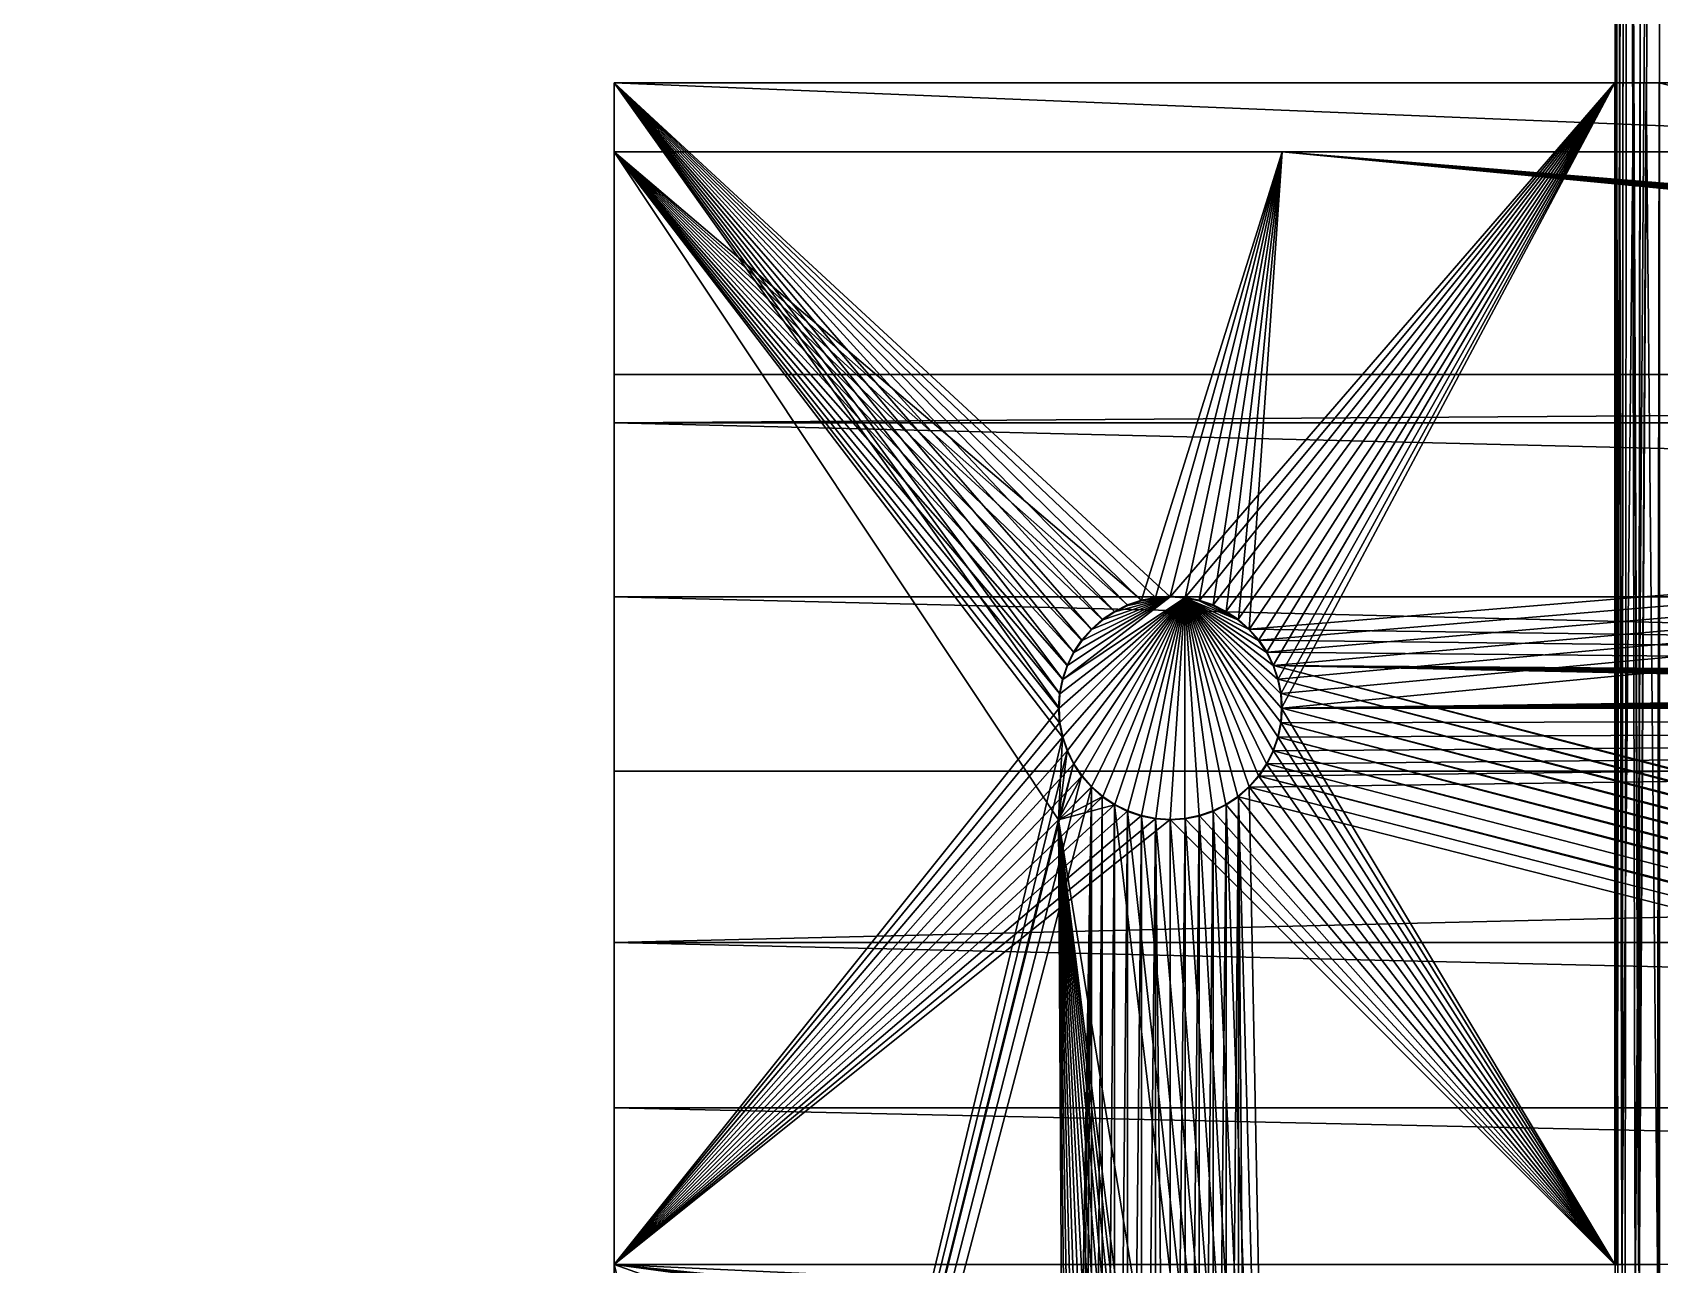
# Model space of a CAD drawing. Extents: x -30 to 83, y -53 to 60.
# Drawn here: x -4.61 to 2.7, y 2 to 7.54 of the extents above; entities that cross this region are included whole.
import ezdxf

# ---------------------------------------------------------------- set-up
doc = ezdxf.new("R2010")
doc.units = 0
doc.header["$MEASUREMENT"] = 0

msp = doc.modelspace()

# ---------------------------------------------------------------- linework, layer by layer
for points in [[(63.169998, -40), (-9.17, -40), (63.169998, 60)], [(-9.17, 60), (63.169998, 60), (-9.17, -40)], [(-7.187, 58, 2), (-7.187, -40, 2), (61.187, -40, 2)], [(61.187, 58, 2), (-7.187, 58, 2), (61.187, -40, 2)], [(2.5, 17.190451, 54.500221), (2.5, 1.795481, 54.500221), (2.5, 17.190451, 66.500221)], [(2.5, 1.795481, 54.500221), (2.5, 1.795481, 66.500221), (2.5, 17.190451, 66.500221)], [(2.54217, 17.190451, 54.377842), (2.53148, 1.795481, 54.39286), (2.5, 17.190451, 54.500221)], [(2.53148, 1.795481, 54.39286), (2.51111, 1.795481, 54.436111), (2.5, 17.190451, 54.500221)], [(2.5, 1.795481, 54.500221), (2.5, 17.190451, 54.500221), (2.51111, 1.795481, 54.436111)], [(2.5, 17.190451, 66.500221), (2.5, 1.795481, 66.500221), (2.55854, 17.190451, 66.639069)], [(2.54443, 1.795481, 66.625069), (2.55854, 17.190451, 66.639069), (2.5, 1.795481, 66.500221)], [(2.54217, 17.190451, 54.377842), (2.60809, 1.795481, 54.323662), (2.53148, 1.795481, 54.39286)], [(2.54217, 17.190451, 54.377842), (2.61992, 17.190451, 54.317379), (2.60809, 1.795481, 54.323662)], [(2.54443, 1.795481, 66.625069), (2.58918, 1.795481, 66.666077), (2.55854, 17.190451, 66.639069)], [(2.7, 17.190451, 66.700218), (2.55854, 17.190451, 66.639069), (2.58918, 1.795481, 66.666077)], [(2.69901, 1.776681, 66.700218), (2.7, 17.190451, 66.700218), (2.58918, 1.795481, 66.666077)], [(2.61992, 17.190451, 54.317379), (2.7, 17.190451, 54.30022), (2.60809, 1.795481, 54.323662)], [(2.69901, 1.776681, 54.30022), (2.60809, 1.795481, 54.323662), (2.7, 17.190451, 54.30022)], [(-2, 5.783, 50.951), (-2, 5, 51.002998), (-2, 7.31, 66)], [(-2, 5, 51.002998), (-2, 4.217, 50.951), (-2, 7.31, 66)], [(-2, 2, 54), (-2, 7.31, 66), (-2, 4.217, 50.951)], [(-2, 7.31, 66), (-2, 2, 54), (-2, 2, 66)], [(-2, 6, 51), (-2, 5.783, 50.951), (-2, 7.31, 66)], [(-2, 7.31, 51), (-2, 6, 51), (-2, 7.31, 66)], [(-2, 7.31, 66), (-2, 2, 66), (0, 4.5, 66)], [(-2, 7.31, 66), (0, 4.5, 66), (0.004, 4.565, 66)], [(0.146, 4.854, 66), (0.196, 4.897, 66), (-2, 7.31, 66)], [(0.25, 4.933, 66), (0.309, 4.962, 66), (-2, 7.31, 66)], [(-2, 7.31, 66), (2.498, 7.31, 54.198002), (-2, 7.31, 51)], [(2.50506, 7.31, 54.156921), (2.518539, 7.31, 54.128681), (-2, 7.31, 51)], [(2.533582, 7.31, 54.084629), (-2, 7.31, 51), (2.518539, 7.31, 54.128681)], [(-2, 6, 51), (-2, 7.31, 51), (30, 6, 51)], [(30, 7.31, 51), (30, 6, 51), (-2, 7.31, 51)], [(2.697359, 7.31, 53.998001), (-2, 7.31, 51), (2.638951, 7.31, 54.012764)], [(2.533582, 7.31, 54.084629), (2.582361, 7.31, 54.04034), (-2, 7.31, 51)], [(2.582361, 7.31, 54.04034), (2.610298, 7.31, 54.018852), (-2, 7.31, 51)], [(2.638951, 7.31, 54.012764), (-2, 7.31, 51), (2.610298, 7.31, 54.018852)], [(2.498, 7.31, 54.198002), (2.50506, 7.31, 54.156921), (-2, 7.31, 51)], [(2.697359, 7.31, 53.998001), (25.002642, 7.31, 53.998001), (-2, 7.31, 51)], [(30, 7.31, 51), (-2, 7.31, 51), (25.002642, 7.31, 53.998001)], [(0.5, 5, 66), (-2, 7.31, 66), (0.435, 4.996, 66)], [(0.371, 4.983, 66), (-2, 7.31, 66), (0.309, 4.962, 66)], [(0.371, 4.983, 66), (0.435, 4.996, 66), (-2, 7.31, 66)], [(2.498, 7.31, 66), (-2, 7.31, 66), (0.5, 5, 66)], [(2.498, 7.31, 66), (2.498, 7.31, 54.198002), (-2, 7.31, 66)], [(0.25, 4.933, 66), (-2, 7.31, 66), (0.196, 4.897, 66)], [(0.146, 4.854, 66), (-2, 7.31, 66), (0.103, 4.804, 66)], [(0.017, 4.629, 66), (0.038, 4.691, 66), (-2, 7.31, 66)], [(0.103, 4.804, 66), (-2, 7.31, 66), (0.067, 4.75, 66)], [(0.067, 4.75, 66), (-2, 7.31, 66), (0.038, 4.691, 66)], [(0.004, 4.565, 66), (0.017, 4.629, 66), (-2, 7.31, 66)], [(2.498, 7.31, 66), (0.5, 5, 66), (0.565, 4.996, 66)], [(2.498, 7.31, 66), (0.565, 4.996, 66), (0.629, 4.983, 66)], [(2.498, 7.31, 66), (0.629, 4.983, 66), (0.691, 4.962, 66)], [(0.691, 4.962, 66), (0.75, 4.933, 66), (2.498, 7.31, 66)], [(0.804, 4.897, 66), (2.498, 7.31, 66), (0.75, 4.933, 66)], [(0.804, 4.897, 66), (0.854, 4.854, 66), (2.498, 7.31, 66)], [(0.897, 4.804, 66), (2.498, 7.31, 66), (0.854, 4.854, 66)], [(0.933, 4.75, 66), (2.498, 7.31, 66), (0.897, 4.804, 66)], [(0.933, 4.75, 66), (0.962, 4.691, 66), (2.498, 7.31, 66)], [(0.983, 4.629, 66), (2.498, 7.31, 66), (0.962, 4.691, 66)], [(0.983, 4.629, 66), (0.996, 4.565, 66), (2.498, 7.31, 66)], [(0.996, 4.565, 66), (1, 4.5, 66), (2.498, 7.31, 66)], [(2.498, 2, 66), (2.498, 7.31, 66), (1, 4.5, 66)], [(2.498, 2, 54.198002), (2.508853, 2, 54.134853), (2.50506, 7.31, 54.156921)], [(2.498, 7.31, 54.198002), (2.498, 2, 54.198002), (2.50506, 7.31, 54.156921)], [(2.498, 7.31, 66), (2.498, 2, 66), (2.498, 7.31, 54.198002)], [(2.498, 2, 54.198002), (2.498, 7.31, 54.198002), (2.498, 2, 66)], [(2.50506, 7.31, 54.156921), (2.508853, 2, 54.134853), (2.518539, 7.31, 54.128681)], [(2.529574, 2, 54.091438), (2.518539, 7.31, 54.128681), (2.508853, 2, 54.134853)], [(2.518539, 7.31, 54.128681), (2.529574, 2, 54.091438), (2.533582, 7.31, 54.084629)], [(2.530133, 2, 54.089802), (2.533582, 7.31, 54.084629), (2.529574, 2, 54.091438)], [(2.533582, 7.31, 54.084629), (2.530133, 2, 54.089802), (2.582361, 7.31, 54.04034)], [(2.605121, 2, 54.021717), (2.582361, 7.31, 54.04034), (2.530133, 2, 54.089802)], [(2.582361, 7.31, 54.04034), (2.605121, 2, 54.021717), (2.610298, 7.31, 54.018852)], [(2.60616, 2, 54.02092), (2.610298, 7.31, 54.018852), (2.605121, 2, 54.021717)], [(2.610298, 7.31, 54.018852), (2.60616, 2, 54.02092), (2.607225, 2, 54.020695)], [(2.638951, 7.31, 54.012764), (2.610298, 7.31, 54.018852), (2.607225, 2, 54.020695)], [(2.607225, 2, 54.020695), (2.689101, 2, 54), (2.638951, 7.31, 54.012764)], [(2.697359, 7.31, 53.998001), (2.638951, 7.31, 54.012764), (2.689101, 2, 54)], [(2.697, 1.777, 53.998001), (2.697359, 7.31, 53.998001), (2.689101, 2, 54)], [(2.697359, 7.31, 53.998001), (2.697, 1.777, 53.998001), (25.003, 1.777, 53.998001)], [(2.697359, 7.31, 53.998001), (25.003, 1.777, 53.998001), (25.002642, 7.31, 53.998001)], [(-2, 7, 68), (-2, 7, 67), (-2, -4, 67)], [(-2, 7, 68), (-2, -4, 67), (-2, -4, 68)], [(0.014999, 4.630001, 67), (-2, 7, 67), (0.035999, 4.692001, 67)], [(0.064999, 4.750999, 67), (0.035999, 4.692001, 67), (-2, 7, 67)], [(0.101002, 4.806, 67), (0.064999, 4.750999, 67), (-2, 7, 67)], [(0.145, 4.855, 67), (0.101002, 4.806, 67), (-2, 7, 67)], [(0.194, 4.898998, 67), (0.145, 4.855, 67), (-2, 7, 67)], [(0.001999, 4.433998, 68), (-2, 7, 68), (0.014999, 4.369999, 68)], [(-0.002998, 4.5, 68), (-2, 7, 68), (0.001999, 4.433998, 68)], [(0.194, 4.898998, 67), (-2, 7, 67), (0.249001, 4.935001, 67)], [(0.249001, 4.935001, 67), (-2, 7, 67), (0.307999, 4.964001, 67)], [(0.307999, 4.964001, 67), (-2, 7, 67), (0.369999, 4.985001, 67)], [(0.064999, 4.750999, 68), (-2, 7, 68), (0.035999, 4.692001, 68)], [(0.101002, 4.806, 68), (-2, 7, 68), (0.064999, 4.750999, 68)], [(0.014999, 4.630001, 68), (0.035999, 4.692001, 68), (-2, 7, 68)], [(0.145, 4.855, 68), (-2, 7, 68), (0.101002, 4.806, 68)], [(0.194, 4.898998, 68), (-2, 7, 68), (0.145, 4.855, 68)], [(0.249001, 4.935001, 68), (-2, 7, 68), (0.194, 4.898998, 68)], [(0.307999, 4.964001, 68), (-2, 7, 68), (0.249001, 4.935001, 68)], [(0.369999, 4.985001, 68), (-2, 7, 68), (0.307999, 4.964001, 68)], [(-2, 7, 68), (0.369999, 4.985001, 68), (1.001999, 7, 68)], [(-2, 7, 68), (-2, -4, 68), (0.014999, 4.369999, 68)], [(0.001999, 4.566002, 68), (-2, 7, 68), (-0.002998, 4.5, 68)], [(0.001999, 4.566002, 68), (0.014999, 4.630001, 68), (-2, 7, 68)], [(-0.002998, 4.5, 67), (0.001999, 4.433998, 67), (-2, 7, 67)], [(0.001999, 4.433998, 67), (0.014999, 4.369999, 67), (-2, 7, 67)], [(-2, 7, 67), (-2, 7, 68), (1.001999, 7, 67)], [(1.001999, 7, 68), (1.001999, 7, 67), (-2, 7, 68)], [(-0.002998, 3.998001, 67), (-2, 7, 67), (0.014999, 4.369999, 67)], [(-2, -4, 67), (-2, 7, 67), (-0.002998, 3.998001, 67)], [(-2, 7, 67), (0.001999, 4.566002, 67), (-0.002998, 4.5, 67)], [(1.001999, 7, 67), (0.369999, 4.985001, 67), (-2, 7, 67)], [(0.001999, 4.566002, 67), (-2, 7, 67), (0.014999, 4.630001, 67)], [(0.433998, 4.998001, 67), (0.369999, 4.985001, 67), (1.001999, 7, 67)], [(0.433998, 4.998001, 68), (1.001999, 7, 68), (0.369999, 4.985001, 68)], [(0.5, 5.002998, 68), (1.001999, 7, 68), (0.433998, 4.998001, 68)], [(0.5, 5.002998, 67), (0.433998, 4.998001, 67), (1.001999, 7, 67)], [(1.001999, 7, 67), (0.566002, 4.998001, 67), (0.5, 5.002998, 67)], [(0.566002, 4.998001, 68), (1.001999, 7, 68), (0.5, 5.002998, 68)], [(1.001999, 7, 67), (0.630001, 4.985001, 67), (0.566002, 4.998001, 67)], [(0.630001, 4.985001, 68), (1.001999, 7, 68), (0.566002, 4.998001, 68)], [(0.692001, 4.964001, 67), (0.630001, 4.985001, 67), (1.001999, 7, 67)], [(0.692001, 4.964001, 68), (1.001999, 7, 68), (0.630001, 4.985001, 68)], [(1.001999, 7, 67), (0.750999, 4.935001, 67), (0.692001, 4.964001, 67)], [(0.750999, 4.935001, 68), (1.001999, 7, 68), (0.692001, 4.964001, 68)], [(0.750999, 4.935001, 67), (1.001999, 7, 67), (0.806, 4.898998, 67)], [(0.806, 4.898998, 68), (1.001999, 7, 68), (0.750999, 4.935001, 68)], [(0.806, 4.898998, 67), (1.001999, 7, 67), (0.855, 4.855, 67)], [(0.806, 4.898998, 68), (0.855, 4.855, 68), (1.001999, 7, 68)], [(1.001999, 7, 68), (0.855, 4.855, 68), (26.997, 4.5, 68)], [(0.898998, 4.806, 67), (0.855, 4.855, 67), (26.997, 7, 67)], [(26.997, 7, 67), (0.855, 4.855, 67), (1.001999, 7, 67)], [(0.935001, 4.750999, 67), (0.898998, 4.806, 67), (26.997, 7, 67)], [(0.935001, 4.750999, 67), (26.997, 7, 67), (0.964001, 4.692001, 67)], [(0.985001, 4.630001, 67), (0.964001, 4.692001, 67), (26.997, 7, 67)], [(0.985001, 4.630001, 67), (26.997, 7, 67), (0.998001, 4.566002, 67)], [(1.001999, 4.5, 67), (0.998001, 4.566002, 67), (26.997, 7, 67)], [(27.064999, 4.750999, 68), (1.001999, 7, 68), (27.035999, 4.692001, 68)], [(27.145, 4.855, 68), (1.001999, 7, 68), (27.101, 4.806, 68)], [(27.101, 4.806, 68), (1.001999, 7, 68), (27.064999, 4.750999, 68)], [(26.997, 7, 67), (27.145, 4.855, 67), (1.001999, 4.5, 67)], [(1.001999, 7, 68), (26.997, 4.5, 68), (27.001999, 4.566002, 68)], [(1.001999, 7, 68), (27.001999, 4.566002, 68), (27.014999, 4.630001, 68)], [(27.014999, 4.630001, 68), (27.035999, 4.692001, 68), (1.001999, 7, 68)], [(1.001999, 7, 68), (27.145, 4.855, 68), (26.997, 7, 68)], [(26.997, 7, 68), (26.997, 7, 67), (1.001999, 7, 67)], [(26.997, 7, 68), (1.001999, 7, 67), (1.001999, 7, 68)], [(-2, 6, 51), (-2, 6, 50.907936), (-2, 5.783, 50.951)], [(30, 6, 51), (-2, 6, 50.907936), (-2, 6, 51)], [(-2, 6, 50.907936), (30, 6, 51), (30, 6, 50.907936)], [(30, 6, 50.907936), (-2, 5.783, 50.951), (-2, 6, 50.907936)], [(-2, 5.783, 50.951), (30, 6, 50.907936), (30, 5.783, 50.951)], [(-2, 5, 51.002998), (-2, 5.783, 50.951), (30, 5, 51.002998)], [(-2, 5.783, 50.951), (30, 5.783, 50.951), (30, 5, 51.002998)], [(30, 5, 51.002998), (30, 4.217, 50.951), (-2, 5, 51.002998)], [(-2, 4.217, 50.951), (-2, 5, 51.002998), (30, 4.217, 50.951)], [(0.565, 4.996, 68), (0.004, 4.565, 68), (0, 4.5, 68)], [(0.565, 4.996, 68), (0, 4.5, 68), (0.004, 4.435, 68)], [(0.565, 4.996, 68), (0.017, 4.629, 68), (0.004, 4.565, 68)], [(0.565, 4.996, 68), (0.004, 4.435, 68), (0.017, 4.371, 68)], [(0.5, 5, 68), (0.038, 4.691, 68), (0.017, 4.629, 68)], [(0.5, 5, 68), (0.017, 4.629, 68), (0.565, 4.996, 68)], [(0.565, 4.996, 68), (0.017, 4.371, 68), (0.038, 4.309, 68)], [(0.5, 5, 68), (0.067, 4.75, 68), (0.038, 4.691, 68)], [(0.565, 4.996, 68), (0.038, 4.309, 68), (0.067, 4.25, 68)], [(0.5, 5, 68), (0.103, 4.804, 68), (0.067, 4.75, 68)], [(0.565, 4.996, 68), (0.067, 4.25, 68), (0.103, 4.196, 68)], [(0.5, 5, 68), (0.146, 4.854, 68), (0.103, 4.804, 68)], [(0.565, 4.996, 68), (0.103, 4.196, 68), (0.146, 4.146, 68)], [(0.5, 5, 68), (0.196, 4.897, 68), (0.146, 4.854, 68)], [(0.565, 4.996, 68), (0.146, 4.146, 68), (0.196, 4.103, 68)], [(0.5, 5, 68), (0.25, 4.933, 68), (0.196, 4.897, 68)], [(0.196, 4.103, 68), (0.25, 4.067, 68), (0.565, 4.996, 68)], [(0.5, 5, 68), (0.309, 4.962, 68), (0.25, 4.933, 68)], [(0.25, 4.067, 68), (0.309, 4.038, 68), (0.565, 4.996, 68)], [(0.369999, 4.985001, 67), (0.369999, 4.985001, 68), (0.307999, 4.964001, 67)], [(0.369999, 4.985001, 68), (0.307999, 4.964001, 68), (0.307999, 4.964001, 67)], [(0.5, 5, 68), (0.371, 4.983, 68), (0.309, 4.962, 68)], [(0.309, 4.038, 68), (0.371, 4.017, 68), (0.565, 4.996, 68)], [(0.309, 4.962, 68), (0.371, 4.983, 66), (0.309, 4.962, 66)], [(0.371, 4.983, 66), (0.309, 4.962, 68), (0.371, 4.983, 68)], [(0.433998, 4.998001, 67), (0.369999, 4.985001, 68), (0.369999, 4.985001, 67)], [(0.433998, 4.998001, 67), (0.433998, 4.998001, 68), (0.369999, 4.985001, 68)], [(0.5, 5, 68), (0.435, 4.996, 68), (0.371, 4.983, 68)], [(0.371, 4.983, 66), (0.371, 4.983, 68), (0.435, 4.996, 68)], [(0.435, 4.996, 66), (0.371, 4.983, 66), (0.435, 4.996, 68)], [(0.371, 4.017, 68), (0.435, 4.004, 68), (0.565, 4.996, 68)], [(0.5, 5.002998, 68), (0.433998, 4.998001, 68), (0.5, 5.002998, 67)], [(0.433998, 4.998001, 67), (0.5, 5.002998, 67), (0.433998, 4.998001, 68)], [(0.435, 4.996, 68), (0.5, 5, 68), (0.435, 4.996, 66)], [(0.5, 5, 66), (0.435, 4.996, 66), (0.5, 5, 68)], [(0.435, 4.004, 68), (0.5, 4, 68), (0.565, 4.996, 68)], [(0.566002, 4.998001, 67), (0.566002, 4.998001, 68), (0.5, 5.002998, 67)], [(0.5, 5.002998, 67), (0.566002, 4.998001, 68), (0.5, 5.002998, 68)], [(0.5, 5, 68), (0.565, 4.996, 66), (0.5, 5, 66)], [(0.565, 4.996, 66), (0.5, 5, 68), (0.565, 4.996, 68)], [(0.5, 4, 68), (0.565, 4.004, 68), (0.565, 4.996, 68)], [(0.629, 4.983, 68), (0.629, 4.983, 66), (0.565, 4.996, 66)], [(0.983, 4.629, 68), (0.962, 4.691, 68), (0.565, 4.996, 68)], [(0.962, 4.691, 68), (0.933, 4.75, 68), (0.565, 4.996, 68)], [(0.565, 4.996, 68), (0.933, 4.75, 68), (0.897, 4.804, 68)], [(0.565, 4.996, 68), (0.897, 4.804, 68), (0.854, 4.854, 68)], [(0.565, 4.996, 68), (0.854, 4.854, 68), (0.804, 4.897, 68)], [(0.565, 4.996, 68), (0.804, 4.897, 68), (0.629, 4.983, 68)], [(0.983, 4.629, 68), (0.565, 4.996, 68), (0.996, 4.565, 68)], [(1, 4.5, 68), (0.996, 4.565, 68), (0.565, 4.996, 68)], [(0.75, 4.067, 68), (0.804, 4.103, 68), (0.565, 4.996, 68)], [(0.804, 4.103, 68), (0.854, 4.146, 68), (0.565, 4.996, 68)], [(0.854, 4.146, 68), (0.897, 4.196, 68), (0.565, 4.996, 68)], [(0.897, 4.196, 68), (0.933, 4.25, 68), (0.565, 4.996, 68)], [(0.933, 4.25, 68), (0.962, 4.309, 68), (0.565, 4.996, 68)], [(0.962, 4.309, 68), (0.983, 4.371, 68), (0.565, 4.996, 68)], [(0.983, 4.371, 68), (0.996, 4.435, 68), (0.565, 4.996, 68)], [(1, 4.5, 68), (0.565, 4.996, 68), (0.996, 4.435, 68)], [(0.75, 4.067, 68), (0.565, 4.996, 68), (0.691, 4.038, 68)], [(0.691, 4.038, 68), (0.565, 4.996, 68), (0.629, 4.017, 68)], [(0.629, 4.017, 68), (0.565, 4.996, 68), (0.565, 4.004, 68)], [(0.629, 4.983, 68), (0.565, 4.996, 66), (0.565, 4.996, 68)], [(0.566002, 4.998001, 68), (0.566002, 4.998001, 67), (0.630001, 4.985001, 67)], [(0.630001, 4.985001, 67), (0.630001, 4.985001, 68), (0.566002, 4.998001, 68)], [(0.691, 4.962, 66), (0.629, 4.983, 66), (0.629, 4.983, 68)], [(0.629, 4.983, 68), (0.804, 4.897, 68), (0.691, 4.962, 68)], [(0.691, 4.962, 66), (0.629, 4.983, 68), (0.691, 4.962, 68)], [(0.692001, 4.964001, 68), (0.630001, 4.985001, 67), (0.692001, 4.964001, 67)], [(0.692001, 4.964001, 68), (0.630001, 4.985001, 68), (0.630001, 4.985001, 67)], [(0.194, 4.898998, 68), (0.194, 4.898998, 67), (0.249001, 4.935001, 68)], [(0.249001, 4.935001, 67), (0.249001, 4.935001, 68), (0.194, 4.898998, 67)], [(0.25, 4.933, 68), (0.25, 4.933, 66), (0.196, 4.897, 66)], [(0.25, 4.933, 68), (0.196, 4.897, 66), (0.196, 4.897, 68)], [(0.307999, 4.964001, 67), (0.249001, 4.935001, 68), (0.249001, 4.935001, 67)], [(0.307999, 4.964001, 67), (0.307999, 4.964001, 68), (0.249001, 4.935001, 68)], [(0.25, 4.933, 66), (0.25, 4.933, 68), (0.309, 4.962, 66)], [(0.309, 4.962, 68), (0.309, 4.962, 66), (0.25, 4.933, 68)], [(0.691, 4.962, 66), (0.691, 4.962, 68), (0.75, 4.933, 66)], [(0.75, 4.933, 68), (0.691, 4.962, 68), (0.804, 4.897, 68)], [(0.75, 4.933, 66), (0.691, 4.962, 68), (0.75, 4.933, 68)], [(0.692001, 4.964001, 68), (0.692001, 4.964001, 67), (0.750999, 4.935001, 67)], [(0.750999, 4.935001, 67), (0.750999, 4.935001, 68), (0.692001, 4.964001, 68)], [(0.804, 4.897, 68), (0.804, 4.897, 66), (0.75, 4.933, 66)], [(0.804, 4.897, 68), (0.75, 4.933, 66), (0.75, 4.933, 68)], [(0.806, 4.898998, 67), (0.806, 4.898998, 68), (0.750999, 4.935001, 67)], [(0.806, 4.898998, 68), (0.750999, 4.935001, 68), (0.750999, 4.935001, 67)], [(0.101002, 4.806, 68), (0.101002, 4.806, 67), (0.145, 4.855, 68)], [(0.145, 4.855, 67), (0.145, 4.855, 68), (0.101002, 4.806, 67)], [(0.146, 4.854, 66), (0.103, 4.804, 66), (0.103, 4.804, 68)], [(0.146, 4.854, 66), (0.103, 4.804, 68), (0.146, 4.854, 68)], [(0.194, 4.898998, 67), (0.194, 4.898998, 68), (0.145, 4.855, 68)], [(0.194, 4.898998, 67), (0.145, 4.855, 68), (0.145, 4.855, 67)], [(0.146, 4.854, 68), (0.196, 4.897, 68), (0.146, 4.854, 66)], [(0.196, 4.897, 66), (0.146, 4.854, 66), (0.196, 4.897, 68)], [(0.854, 4.854, 66), (0.804, 4.897, 66), (0.804, 4.897, 68)], [(0.854, 4.854, 66), (0.804, 4.897, 68), (0.854, 4.854, 68)], [(0.806, 4.898998, 68), (0.806, 4.898998, 67), (0.855, 4.855, 67)], [(0.855, 4.855, 67), (0.855, 4.855, 68), (0.806, 4.898998, 68)], [(0.897, 4.804, 68), (0.897, 4.804, 66), (0.854, 4.854, 68)], [(0.854, 4.854, 66), (0.854, 4.854, 68), (0.897, 4.804, 66)], [(0.855, 4.855, 68), (0.898998, 4.806, 68), (26.997, 4.5, 68)], [(0.898998, 4.806, 68), (0.855, 4.855, 67), (0.898998, 4.806, 67)], [(0.855, 4.855, 68), (0.855, 4.855, 67), (0.898998, 4.806, 68)], [(27.145, 4.855, 67), (27.101, 4.806, 67), (1.001999, 4.5, 67)], [(0.064999, 4.750999, 67), (0.101002, 4.806, 67), (0.064999, 4.750999, 68)], [(0.101002, 4.806, 68), (0.064999, 4.750999, 68), (0.101002, 4.806, 67)], [(0.067, 4.75, 68), (0.103, 4.804, 66), (0.067, 4.75, 66)], [(0.103, 4.804, 66), (0.067, 4.75, 68), (0.103, 4.804, 68)], [(0.933, 4.75, 66), (0.897, 4.804, 66), (0.933, 4.75, 68)], [(0.897, 4.804, 66), (0.897, 4.804, 68), (0.933, 4.75, 68)], [(0.898998, 4.806, 68), (0.935001, 4.750999, 68), (26.997, 4.5, 68)], [(0.898998, 4.806, 68), (0.898998, 4.806, 67), (0.935001, 4.750999, 67)], [(0.898998, 4.806, 68), (0.935001, 4.750999, 67), (0.935001, 4.750999, 68)], [(27.101, 4.806, 67), (27.064999, 4.750999, 67), (1.001999, 4.5, 67)], [(0.035999, 4.692001, 67), (0.035999, 4.692001, 68), (0.014999, 4.630001, 68)], [(0.014999, 4.630001, 68), (0.014999, 4.630001, 67), (0.035999, 4.692001, 67)], [(0.038, 4.691, 68), (0.038, 4.691, 66), (0.017, 4.629, 66)], [(0.038, 4.691, 68), (0.017, 4.629, 66), (0.017, 4.629, 68)], [(0.035999, 4.692001, 68), (0.035999, 4.692001, 67), (0.064999, 4.750999, 68)], [(0.064999, 4.750999, 67), (0.064999, 4.750999, 68), (0.035999, 4.692001, 67)], [(0.067, 4.75, 68), (0.067, 4.75, 66), (0.038, 4.691, 68)], [(0.067, 4.75, 66), (0.038, 4.691, 66), (0.038, 4.691, 68)], [(0.933, 4.75, 68), (0.962, 4.691, 66), (0.933, 4.75, 66)], [(0.933, 4.75, 68), (0.962, 4.691, 68), (0.962, 4.691, 66)], [(0.935001, 4.750999, 68), (0.964001, 4.692001, 68), (26.997, 4.5, 68)], [(0.964001, 4.692001, 68), (0.935001, 4.750999, 68), (0.964001, 4.692001, 67)], [(0.935001, 4.750999, 67), (0.964001, 4.692001, 67), (0.935001, 4.750999, 68)], [(0.983, 4.629, 68), (0.983, 4.629, 66), (0.962, 4.691, 68)], [(0.962, 4.691, 66), (0.962, 4.691, 68), (0.983, 4.629, 66)], [(0.964001, 4.692001, 68), (27.194, -2.101002, 68), (27.145, 4.145, 68)], [(27.064999, 4.249001, 68), (27.035999, 4.307999, 68), (0.964001, 4.692001, 68)], [(27.035999, 4.307999, 68), (27.014999, 4.369999, 68), (0.964001, 4.692001, 68)], [(0.964001, 4.692001, 68), (0.985001, 4.630001, 68), (27.145, -2.145, 68)], [(27.145, -2.145, 68), (27.194, -2.101002, 68), (0.964001, 4.692001, 68)], [(27.101, 4.194, 68), (27.064999, 4.249001, 68), (0.964001, 4.692001, 68)], [(27.014999, 4.369999, 68), (27.001999, 4.433998, 68), (0.964001, 4.692001, 68)], [(27.001999, 4.433998, 68), (26.997, 4.5, 68), (0.964001, 4.692001, 68)], [(27.145, 4.145, 68), (27.101, 4.194, 68), (0.964001, 4.692001, 68)], [(0.985001, 4.630001, 67), (0.985001, 4.630001, 68), (0.964001, 4.692001, 67)], [(0.964001, 4.692001, 67), (0.985001, 4.630001, 68), (0.964001, 4.692001, 68)], [(27.064999, 4.750999, 67), (27.035999, 4.692001, 67), (1.001999, 4.5, 67)], [(27.035999, 4.692001, 67), (27.014999, 4.630001, 67), (1.001999, 4.5, 67)], [(0.001999, 4.566002, 67), (0.014999, 4.630001, 67), (0.001999, 4.566002, 68)], [(0.014999, 4.630001, 68), (0.001999, 4.566002, 68), (0.014999, 4.630001, 67)], [(0.017, 4.629, 66), (0.004, 4.565, 66), (0.017, 4.629, 68)], [(0.004, 4.565, 66), (0.004, 4.565, 68), (0.017, 4.629, 68)], [(0.996, 4.565, 66), (0.983, 4.629, 68), (0.996, 4.565, 68)], [(0.983, 4.629, 66), (0.983, 4.629, 68), (0.996, 4.565, 66)], [(0.985001, 4.630001, 68), (0.998001, 4.566002, 68), (27.101, -2.194, 68)], [(27.101, -2.194, 68), (27.145, -2.145, 68), (0.985001, 4.630001, 68)], [(0.998001, 4.566002, 68), (0.985001, 4.630001, 68), (0.998001, 4.566002, 67)], [(0.985001, 4.630001, 67), (0.998001, 4.566002, 67), (0.985001, 4.630001, 68)], [(27.014999, 4.630001, 67), (27.001999, 4.566002, 67), (1.001999, 4.5, 67)], [(-0.002998, 4.5, 68), (-0.002998, 4.5, 67), (0.001999, 4.566002, 68)], [(0.001999, 4.566002, 67), (0.001999, 4.566002, 68), (-0.002998, 4.5, 67)], [(0, 4.5, 68), (0.004, 4.565, 68), (0, 4.5, 66)], [(0.004, 4.565, 66), (0, 4.5, 66), (0.004, 4.565, 68)], [(1, 4.5, 68), (1, 4.5, 66), (0.996, 4.565, 68)], [(0.996, 4.565, 66), (0.996, 4.565, 68), (1, 4.5, 66)], [(0.998001, 4.566002, 68), (1.001999, 4.5, 68), (27.064999, -2.249001, 68)], [(27.064999, -2.249001, 68), (27.101, -2.194, 68), (0.998001, 4.566002, 68)], [(0.998001, 4.566002, 68), (0.998001, 4.566002, 67), (1.001999, 4.5, 67)], [(0.998001, 4.566002, 68), (1.001999, 4.5, 67), (1.001999, 4.5, 68)], [(27.001999, 4.566002, 67), (26.997, 4.5, 67), (1.001999, 4.5, 67)], [(0.004, 4.435, 66), (0, 4.5, 66), (-2, 2, 66)], [(0.001999, 4.433998, 67), (-0.002998, 4.5, 67), (0.001999, 4.433998, 68)], [(-0.002998, 4.5, 68), (0.001999, 4.433998, 68), (-0.002998, 4.5, 67)], [(0.004, 4.435, 68), (0, 4.5, 66), (0.004, 4.435, 66)], [(0, 4.5, 68), (0, 4.5, 66), (0.004, 4.435, 68)], [(0.855, 4.145, 67), (0.898998, 4.194, 67), (26.997, 4.5, 67)], [(0.972668, -2.015999, 67), (0.855, 4.145, 67), (26.997, 4.5, 67)], [(0.898998, 4.194, 67), (0.935001, 4.249001, 67), (26.997, 4.5, 67)], [(0.964001, -2.307999, 67), (0.935001, -2.249001, 67), (26.997, 4.5, 67)], [(0.935001, -2.249001, 67), (0.972668, -2.015999, 67), (26.997, 4.5, 67)], [(0.935001, 4.249001, 67), (0.964001, 4.307999, 67), (26.997, 4.5, 67)], [(26.997, 4.5, 67), (27.001999, 4.433998, 67), (0.964001, -2.307999, 67)], [(0.964001, 4.307999, 67), (0.985001, 4.369999, 67), (26.997, 4.5, 67)], [(0.985001, 4.369999, 67), (0.998001, 4.433998, 67), (26.997, 4.5, 67)], [(1, 4.5, 66), (0.996, 4.435, 66), (2.498, 2, 66)], [(1, 4.5, 66), (1, 4.5, 68), (0.996, 4.435, 68)], [(1, 4.5, 66), (0.996, 4.435, 68), (0.996, 4.435, 66)], [(1.001999, 4.5, 68), (0.998001, 4.433998, 68), (27.035999, -2.307999, 68)], [(0.998001, 4.433998, 67), (1.001999, 4.5, 67), (26.997, 4.5, 67)], [(1.001999, 4.5, 68), (1.001999, 4.5, 67), (0.998001, 4.433998, 67)], [(1.001999, 4.5, 68), (0.998001, 4.433998, 67), (0.998001, 4.433998, 68)], [(27.035999, -2.307999, 68), (27.064999, -2.249001, 68), (1.001999, 4.5, 68)], [(0.004, 4.435, 66), (-2, 2, 66), (0.017, 4.371, 66)], [(0.014999, 4.369999, 68), (0.014999, 4.369999, 67), (0.001999, 4.433998, 68)], [(0.001999, 4.433998, 67), (0.001999, 4.433998, 68), (0.014999, 4.369999, 67)], [(0.017, 4.371, 68), (0.004, 4.435, 68), (0.017, 4.371, 66)], [(0.004, 4.435, 66), (0.017, 4.371, 66), (0.004, 4.435, 68)], [(0.985001, -2.369999, 67), (0.964001, -2.307999, 67), (27.001999, 4.433998, 67)], [(0.996, 4.435, 66), (0.983, 4.371, 66), (2.498, 2, 66)], [(0.996, 4.435, 66), (0.983, 4.371, 68), (0.983, 4.371, 66)], [(0.996, 4.435, 66), (0.996, 4.435, 68), (0.983, 4.371, 68)], [(0.998001, 4.433998, 68), (0.985001, 4.369999, 68), (27.014999, -2.369999, 68)], [(27.001999, 4.433998, 67), (27.014999, 4.369999, 67), (0.985001, -2.369999, 67)], [(0.985001, 4.369999, 67), (0.985001, 4.369999, 68), (0.998001, 4.433998, 67)], [(0.998001, 4.433998, 68), (0.998001, 4.433998, 67), (0.985001, 4.369999, 68)], [(27.014999, -2.369999, 68), (27.035999, -2.307999, 68), (0.998001, 4.433998, 68)], [(0.017, 4.371, 66), (-2, 2, 66), (0.038, 4.309, 66)], [(0.014999, 4.369999, 68), (-2, -4, 68), (0.035999, 4.307999, 68)], [(-0.002998, 3.998001, 67), (0.014999, 4.369999, 67), (0.035999, 4.307999, 67)], [(0.014999, 4.369999, 68), (0.035999, 4.307999, 68), (0.014999, 4.369999, 67)], [(0.035999, 4.307999, 67), (0.014999, 4.369999, 67), (0.035999, 4.307999, 68)], [(0.017, 4.371, 66), (0.038, 4.309, 66), (0.017, 4.371, 68)], [(0.017, 4.371, 68), (0.038, 4.309, 66), (0.038, 4.309, 68)], [(0.962, 4.309, 66), (2.498, 2, 66), (0.983, 4.371, 66)], [(0.983, 4.371, 66), (0.983, 4.371, 68), (0.962, 4.309, 68)], [(0.962, 4.309, 66), (0.983, 4.371, 66), (0.962, 4.309, 68)], [(0.985001, 4.369999, 68), (0.964001, 4.307999, 68), (27.001999, -2.433998, 68)], [(0.985001, 4.369999, 68), (0.985001, 4.369999, 67), (0.964001, 4.307999, 67)], [(0.985001, 4.369999, 68), (0.964001, 4.307999, 67), (0.964001, 4.307999, 68)], [(27.001999, -2.433998, 68), (27.014999, -2.369999, 68), (0.985001, 4.369999, 68)], [(0.998001, -2.433998, 67), (0.985001, -2.369999, 67), (27.014999, 4.369999, 67)], [(27.014999, 4.369999, 67), (27.035999, 4.307999, 67), (0.998001, -2.433998, 67)], [(0.038, 4.309, 66), (-2, 2, 66), (0.067, 4.25, 66)], [(0.035999, 4.307999, 68), (-2, -4, 68), (0.064999, 4.249001, 68)], [(0.103, 4.196, 66), (0.067, 4.25, 66), (-2, 2, 66)], [(0.064999, 4.249001, 68), (-2, -4, 68), (0.101002, 4.194, 68)], [(0.035999, 4.307999, 67), (0.064999, 4.249001, 67), (-0.002998, 3.998001, 67)], [(0.064999, 4.249001, 67), (0.101002, 4.194, 67), (-0.002998, 3.998001, 67)], [(0.064999, 4.249001, 68), (0.064999, 4.249001, 67), (0.035999, 4.307999, 68)], [(0.035999, 4.307999, 67), (0.035999, 4.307999, 68), (0.064999, 4.249001, 67)], [(0.067, 4.25, 68), (0.038, 4.309, 68), (0.067, 4.25, 66)], [(0.038, 4.309, 66), (0.067, 4.25, 66), (0.038, 4.309, 68)], [(0.064999, 4.249001, 67), (0.064999, 4.249001, 68), (0.101002, 4.194, 68)], [(0.064999, 4.249001, 67), (0.101002, 4.194, 68), (0.101002, 4.194, 67)], [(0.067, 4.25, 66), (0.103, 4.196, 66), (0.103, 4.196, 68)], [(0.067, 4.25, 66), (0.103, 4.196, 68), (0.067, 4.25, 68)], [(0.933, 4.25, 66), (0.897, 4.196, 66), (2.498, 2, 66)], [(0.897, 4.196, 68), (0.897, 4.196, 66), (0.933, 4.25, 68)], [(0.933, 4.25, 66), (0.933, 4.25, 68), (0.897, 4.196, 66)], [(0.935001, 4.249001, 68), (0.898998, 4.194, 68), (26.997, -2.5, 68)], [(0.935001, 4.249001, 68), (0.935001, 4.249001, 67), (0.898998, 4.194, 67)], [(0.935001, 4.249001, 68), (0.898998, 4.194, 67), (0.898998, 4.194, 68)], [(2.498, 2, 66), (0.962, 4.309, 66), (0.933, 4.25, 66)], [(0.962, 4.309, 68), (0.933, 4.25, 66), (0.962, 4.309, 66)], [(0.962, 4.309, 68), (0.933, 4.25, 68), (0.933, 4.25, 66)], [(0.964001, 4.307999, 68), (0.935001, 4.249001, 68), (26.997, -2.5, 68)], [(0.935001, 4.249001, 67), (0.935001, 4.249001, 68), (0.964001, 4.307999, 67)], [(0.964001, 4.307999, 68), (0.964001, 4.307999, 67), (0.935001, 4.249001, 68)], [(26.997, -2.5, 68), (27.001999, -2.433998, 68), (0.964001, 4.307999, 68)], [(1.001999, -2.5, 67), (0.998001, -2.433998, 67), (27.035999, 4.307999, 67)], [(27.064999, 4.249001, 67), (27.101, 4.194, 67), (0.998001, -2.566002, 67)], [(0.998001, -2.566002, 67), (1.001999, -2.5, 67), (27.064999, 4.249001, 67)], [(27.035999, 4.307999, 67), (27.064999, 4.249001, 67), (1.001999, -2.5, 67)], [(-2, 4.217, 50.951), (-2, 3.446, 50.798), (-2, 2, 54)], [(30, 4.217, 50.951), (-2, 3.446, 50.798), (-2, 4.217, 50.951)], [(30, 3.446, 50.798), (-2, 3.446, 50.798), (30, 4.217, 50.951)], [(0.103, 4.196, 66), (-2, 2, 66), (0.146, 4.146, 66)], [(0.101002, 4.194, 68), (-2, -4, 68), (0.145, 4.145, 68)], [(0.145, 4.145, 67), (-0.002998, 3.998001, 67), (0.101002, 4.194, 67)], [(0.101002, 4.194, 68), (0.145, 4.145, 68), (0.145, 4.145, 67)], [(0.101002, 4.194, 67), (0.101002, 4.194, 68), (0.145, 4.145, 67)], [(0.103, 4.196, 66), (0.146, 4.146, 66), (0.146, 4.146, 68)], [(0.103, 4.196, 66), (0.146, 4.146, 68), (0.103, 4.196, 68)], [(0.854, 4.146, 66), (2.498, 2, 66), (0.897, 4.196, 66)], [(0.897, 4.196, 66), (0.897, 4.196, 68), (0.854, 4.146, 68)], [(0.897, 4.196, 66), (0.854, 4.146, 68), (0.854, 4.146, 66)], [(0.898998, 4.194, 68), (0.855, 4.145, 68), (27.001999, -2.566002, 68)], [(0.855, 4.145, 67), (0.855, 4.145, 68), (0.898998, 4.194, 67)], [(0.898998, 4.194, 68), (0.898998, 4.194, 67), (0.855, 4.145, 68)], [(27.001999, -2.566002, 68), (26.997, -2.5, 68), (0.898998, 4.194, 68)], [(27.101, 4.194, 67), (27.145, 4.145, 67), (0.985001, -2.630001, 67)], [(0.985001, -2.630001, 67), (0.998001, -2.566002, 67), (27.101, 4.194, 67)], [(0.146, 4.146, 66), (-2, 2, 66), (0.196, 4.103, 66)], [(0.145, 4.145, 68), (-2, -4, 68), (0.035999, -2.307999, 68)], [(0.196, 4.103, 66), (-2, 2, 66), (0.25, 4.067, 66)], [(0.194, 4.101002, 67), (-0.002998, 3.998001, 67), (0.145, 4.145, 67)], [(0.249001, 4.064999, 67), (-0.002998, 3.998001, 67), (0.194, 4.101002, 67)], [(0.035999, -2.307999, 68), (0.064999, -2.249001, 68), (0.145, 4.145, 68)], [(0.064999, -2.249001, 68), (0.101002, -2.194, 68), (0.145, 4.145, 68)], [(0.101002, -2.194, 68), (0.145, -2.145, 68), (0.145, 4.145, 68)], [(0.194, 4.101002, 68), (0.145, 4.145, 68), (0.145, -2.145, 68)], [(0.145, 4.145, 68), (0.194, 4.101002, 68), (0.145, 4.145, 67)], [(0.194, 4.101002, 67), (0.145, 4.145, 67), (0.194, 4.101002, 68)], [(0.145, -2.145, 68), (0.194, -2.101002, 68), (0.194, 4.101002, 68)], [(0.196, 4.103, 66), (0.146, 4.146, 68), (0.146, 4.146, 66)], [(0.196, 4.103, 66), (0.196, 4.103, 68), (0.146, 4.146, 68)], [(0.249001, 4.064999, 68), (0.194, 4.101002, 68), (0.194, -2.101002, 68)], [(0.194, 4.101002, 67), (0.194, 4.101002, 68), (0.249001, 4.064999, 68)], [(0.194, 4.101002, 67), (0.249001, 4.064999, 68), (0.249001, 4.064999, 67)], [(0.196, 4.103, 66), (0.25, 4.067, 66), (0.196, 4.103, 68)], [(0.25, 4.067, 66), (0.25, 4.067, 68), (0.196, 4.103, 68)], [(0.804, 4.103, 68), (0.75, 4.067, 68), (0.804, 4.103, 66)], [(0.804, 4.103, 66), (0.75, 4.067, 66), (2.498, 2, 66)], [(0.75, 4.067, 68), (0.75, 4.067, 66), (0.804, 4.103, 66)], [(0.806, 4.101002, 68), (0.750999, 4.064999, 68), (0.750999, -2.064999, 68)], [(0.806, -2.101002, 68), (0.806, 4.101002, 68), (0.750999, -2.064999, 68)], [(0.750999, 4.064999, 67), (0.806, 4.101002, 67), (0.972668, -2.015999, 67)], [(0.750999, 4.064999, 67), (0.750999, 4.064999, 68), (0.806, 4.101002, 68)], [(0.806, 4.101002, 68), (0.806, 4.101002, 67), (0.750999, 4.064999, 67)], [(0.854, 4.146, 66), (0.804, 4.103, 66), (2.498, 2, 66)], [(0.804, 4.103, 68), (0.804, 4.103, 66), (0.854, 4.146, 68)], [(0.854, 4.146, 66), (0.854, 4.146, 68), (0.804, 4.103, 66)], [(0.855, 4.145, 68), (0.806, 4.101002, 68), (27.001999, -2.566002, 68)], [(0.855, 4.145, 67), (0.972668, -2.015999, 67), (0.806, 4.101002, 67)], [(0.855, 4.145, 67), (0.806, 4.101002, 67), (0.855, 4.145, 68)], [(0.806, 4.101002, 68), (0.855, 4.145, 68), (0.806, 4.101002, 67)], [(0.855, -2.145, 68), (0.806, 4.101002, 68), (0.806, -2.101002, 68)], [(0.855, -2.145, 68), (27.001999, -2.566002, 68), (0.806, 4.101002, 68)], [(27.145, 4.145, 67), (27.194, 4.101002, 67), (0.964001, -2.692001, 67)], [(0.964001, -2.692001, 67), (0.985001, -2.630001, 67), (27.145, 4.145, 67)], [(27.194, 4.101002, 67), (27.145, -2.145, 67), (0.964001, -2.692001, 67)], [(0.25, 4.067, 66), (-2, 2, 66), (0.309, 4.038, 66)], [(0.309, 4.038, 66), (-2, 2, 66), (0.371, 4.017, 66)], [(-0.002998, 3.998001, 67), (0.249001, 4.064999, 67), (0.972668, -2.015999, 67)], [(0.194, -2.101002, 68), (0.249001, -2.064999, 68), (0.249001, 4.064999, 68)], [(0.307999, 4.035999, 68), (0.249001, 4.064999, 68), (0.249001, -2.064999, 68)], [(0.307999, 4.035999, 67), (0.972668, -2.015999, 67), (0.249001, 4.064999, 67)], [(0.307999, 4.035999, 67), (0.249001, 4.064999, 67), (0.307999, 4.035999, 68)], [(0.249001, 4.064999, 68), (0.307999, 4.035999, 68), (0.249001, 4.064999, 67)], [(0.249001, -2.064999, 68), (0.307999, -2.035999, 68), (0.307999, 4.035999, 68)], [(0.309, 4.038, 68), (0.25, 4.067, 66), (0.309, 4.038, 66)], [(0.309, 4.038, 68), (0.25, 4.067, 68), (0.25, 4.067, 66)], [(0.369999, 4.014999, 68), (0.307999, 4.035999, 68), (0.307999, -2.035999, 68)], [(0.369999, 4.014999, 67), (0.972668, -2.015999, 67), (0.307999, 4.035999, 67)], [(0.369999, 4.014999, 68), (0.369999, 4.014999, 67), (0.307999, 4.035999, 68)], [(0.307999, 4.035999, 67), (0.307999, 4.035999, 68), (0.369999, 4.014999, 67)], [(0.371, 4.017, 66), (0.371, 4.017, 68), (0.309, 4.038, 68)], [(0.309, 4.038, 66), (0.371, 4.017, 66), (0.309, 4.038, 68)], [(0.629, 4.017, 66), (2.498, 2, 66), (0.691, 4.038, 66)], [(0.691, 4.038, 66), (0.691, 4.038, 68), (0.629, 4.017, 68)], [(0.691, 4.038, 66), (0.629, 4.017, 68), (0.629, 4.017, 66)], [(0.692001, 4.035999, 68), (0.630001, 4.014999, 68), (0.630001, -2.014999, 68)], [(0.630001, -2.014999, 68), (0.692001, -2.035999, 68), (0.692001, 4.035999, 68)], [(0.630001, 4.014999, 67), (0.692001, 4.035999, 67), (0.972668, -2.015999, 67)], [(0.630001, 4.014999, 67), (0.630001, 4.014999, 68), (0.692001, 4.035999, 67)], [(0.692001, 4.035999, 68), (0.692001, 4.035999, 67), (0.630001, 4.014999, 68)], [(0.75, 4.067, 68), (0.691, 4.038, 66), (0.75, 4.067, 66)], [(0.691, 4.038, 66), (2.498, 2, 66), (0.75, 4.067, 66)], [(0.75, 4.067, 68), (0.691, 4.038, 68), (0.691, 4.038, 66)], [(0.750999, 4.064999, 68), (0.692001, 4.035999, 68), (0.692001, -2.035999, 68)], [(0.692001, -2.035999, 68), (0.750999, -2.064999, 68), (0.750999, 4.064999, 68)], [(0.692001, 4.035999, 67), (0.750999, 4.064999, 67), (0.972668, -2.015999, 67)], [(0.750999, 4.064999, 68), (0.750999, 4.064999, 67), (0.692001, 4.035999, 68)], [(0.692001, 4.035999, 68), (0.750999, 4.064999, 67), (0.692001, 4.035999, 67)], [(0.371, 4.017, 66), (-2, 2, 66), (0.435, 4.004, 66)], [(0.5, 4, 66), (0.435, 4.004, 66), (-2, 2, 66)], [(-2, 2, 66), (2.498, 2, 66), (0.5, 4, 66)], [(-2, -4, 67), (-0.002998, 3.998001, 67), (0.035999, -2.307999, 67)], [(0.5, -1.997002, 67), (0.433998, -2.001999, 67), (-0.002998, 3.998001, 67)], [(0.064999, -2.249001, 67), (0.035999, -2.307999, 67), (-0.002998, 3.998001, 67)], [(0.064999, -2.249001, 67), (-0.002998, 3.998001, 67), (0.101002, -2.194, 67)], [(0.145, -2.145, 67), (0.101002, -2.194, 67), (-0.002998, 3.998001, 67)], [(0.194, -2.101002, 67), (0.145, -2.145, 67), (-0.002998, 3.998001, 67)], [(0.249001, -2.064999, 67), (0.194, -2.101002, 67), (-0.002998, 3.998001, 67)], [(0.433998, -2.001999, 67), (0.369999, -2.014999, 67), (-0.002998, 3.998001, 67)], [(0.369999, -2.014999, 67), (0.307999, -2.035999, 67), (-0.002998, 3.998001, 67)], [(0.307999, -2.035999, 67), (0.249001, -2.064999, 67), (-0.002998, 3.998001, 67)], [(0.566002, -2.001999, 67), (0.5, -1.997002, 67), (-0.002998, 3.998001, 67)], [(0.566002, -2.001999, 67), (-0.002998, 3.998001, 67), (0.630001, -2.014999, 67)], [(0.692001, -2.035999, 67), (-0.002998, 3.998001, 67), (0.750999, -2.064999, 67)], [(0.972668, -2.015999, 67), (0.750999, -2.064999, 67), (-0.002998, 3.998001, 67)], [(0.630001, -2.014999, 67), (-0.002998, 3.998001, 67), (0.692001, -2.035999, 67)], [(0.307999, -2.035999, 68), (0.369999, -2.014999, 68), (0.369999, 4.014999, 68)], [(0.433998, 4.001999, 68), (0.369999, 4.014999, 68), (0.369999, -2.014999, 68)], [(0.433998, 4.001999, 67), (0.972668, -2.015999, 67), (0.369999, 4.014999, 67)], [(0.433998, 4.001999, 68), (0.369999, 4.014999, 67), (0.369999, 4.014999, 68)], [(0.433998, 4.001999, 68), (0.433998, 4.001999, 67), (0.369999, 4.014999, 67)], [(0.369999, -2.014999, 68), (0.433998, -2.001999, 68), (0.433998, 4.001999, 68)], [(0.371, 4.017, 66), (0.435, 4.004, 66), (0.435, 4.004, 68)], [(0.371, 4.017, 66), (0.435, 4.004, 68), (0.371, 4.017, 68)], [(0.433998, -2.001999, 68), (0.5, -1.997002, 68), (0.433998, 4.001999, 68)], [(0.5, 3.998001, 68), (0.433998, 4.001999, 68), (0.5, -1.997002, 68)], [(0.5, 3.998001, 67), (0.972668, -2.015999, 67), (0.433998, 4.001999, 67)], [(0.5, 3.998001, 67), (0.433998, 4.001999, 68), (0.5, 3.998001, 68)], [(0.433998, 4.001999, 67), (0.433998, 4.001999, 68), (0.5, 3.998001, 67)], [(0.5, 4, 66), (0.5, 4, 68), (0.435, 4.004, 68)], [(0.435, 4.004, 66), (0.5, 4, 66), (0.435, 4.004, 68)], [(0.5, 4, 66), (0.565, 4.004, 66), (0.565, 4.004, 68)], [(0.565, 4.004, 66), (0.5, 4, 66), (2.498, 2, 66)], [(0.5, 4, 68), (0.5, 4, 66), (0.565, 4.004, 68)], [(0.566002, 4.001999, 68), (0.5, 3.998001, 68), (0.5, -1.997002, 68)], [(0.5, -1.997002, 68), (0.566002, -2.001999, 68), (0.566002, 4.001999, 68)], [(0.5, 3.998001, 67), (0.566002, 4.001999, 67), (0.972668, -2.015999, 67)], [(0.5, 3.998001, 67), (0.5, 3.998001, 68), (0.566002, 4.001999, 68)], [(0.5, 3.998001, 67), (0.566002, 4.001999, 68), (0.566002, 4.001999, 67)], [(0.629, 4.017, 66), (0.565, 4.004, 68), (0.565, 4.004, 66)], [(0.565, 4.004, 66), (2.498, 2, 66), (0.629, 4.017, 66)], [(0.629, 4.017, 66), (0.629, 4.017, 68), (0.565, 4.004, 68)], [(0.630001, 4.014999, 68), (0.566002, 4.001999, 68), (0.566002, -2.001999, 68)], [(0.566002, -2.001999, 68), (0.630001, -2.014999, 68), (0.630001, 4.014999, 68)], [(0.566002, 4.001999, 67), (0.630001, 4.014999, 67), (0.972668, -2.015999, 67)], [(0.630001, 4.014999, 68), (0.630001, 4.014999, 67), (0.566002, 4.001999, 68)], [(0.566002, 4.001999, 67), (0.566002, 4.001999, 68), (0.630001, 4.014999, 67)], [(-2, 3.446, 50.798), (-2, 2.703, 50.546001), (-2, 2, 54)], [(-2, 2.703, 50.546001), (-2, 3.446, 50.798), (30, 2.703, 50.546001)], [(30, 2.703, 50.546001), (-2, 3.446, 50.798), (30, 3.446, 50.798)], [(-2, 1.39602, 53.998116), (-2, 1.39755, 53.99881), (-2, 2.703, 50.546001)], [(-2, 1.401029, 54), (-2, 2, 54), (-2, 2.703, 50.546001)], [(-2, 2.703, 50.546001), (-2, 1.999, 50.198002), (-2, 1.39602, 53.998116)], [(-2, 1.39755, 53.99881), (-2, 1.401029, 54), (-2, 2.703, 50.546001)], [(-2, 2.703, 50.546001), (30, 1.999, 50.198002), (-2, 1.999, 50.198002)], [(-2, 2.703, 50.546001), (30, 2.703, 50.546001), (30, 1.999, 50.198002)], [(2.529574, 2, 54.091438), (-2, 2, 54), (2.530133, 2, 54.089802)], [(2.508853, 2, 54.134853), (-2, 2, 54), (2.529574, 2, 54.091438)], [(2.498, 2, 54.198002), (-2, 2, 54), (2.508853, 2, 54.134853)], [(2.60616, 2, 54.02092), (-2, 2, 54), (2.607225, 2, 54.020695)], [(2.605121, 2, 54.021717), (-2, 2, 54), (2.60616, 2, 54.02092)], [(2.689101, 2, 54), (2.607225, 2, 54.020695), (-2, 2, 54)], [(2.530133, 2, 54.089802), (-2, 2, 54), (2.605121, 2, 54.021717)], [(-0.342, 1.4126, 54), (-2, 2, 54), (-1.850571, 1.401286, 54)], [(-2, 1.401029, 54), (-1.850571, 1.401286, 54), (-2, 2, 54)], [(2.3094, 1.4132, 54), (-2, 2, 54), (-0.342, 1.4126, 54)], [(-2, 2, 54), (2.3094, 1.4132, 54), (2.485478, 1.46813, 54)], [(2.485478, 1.46813, 54), (2.583174, 1.537522, 54), (-2, 2, 54)], [(-2, 2, 54), (2.689087, 1.778565, 54), (2.689101, 2, 54)], [(2.689087, 1.778565, 54), (-2, 2, 54), (2.583174, 1.537522, 54)], [(2.498, 2, 66), (-2, 2, 66), (2.498, 2, 54.198002)], [(-2, 2, 54), (2.498, 2, 54.198002), (-2, 2, 66)], [(2.689087, 1.778565, 54), (2.697, 1.777, 53.998001), (2.689101, 2, 54)]]:
    msp.add_3dface(points)

doc.saveas('drawing.dxf')
